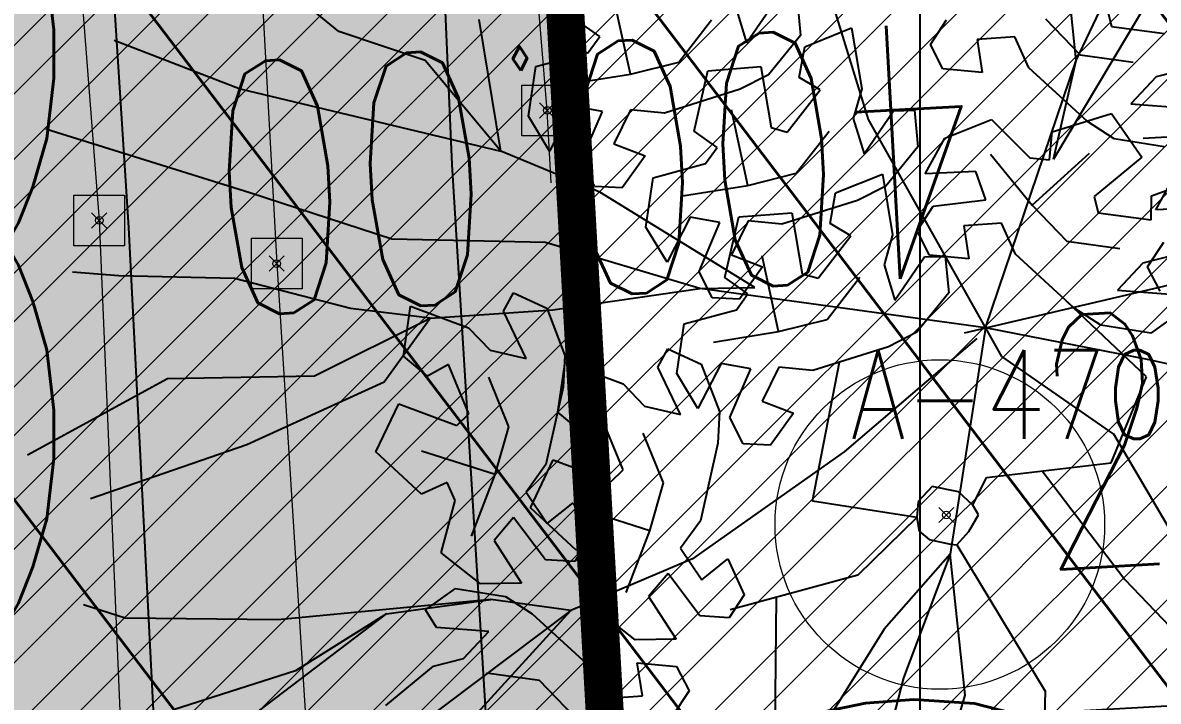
# Model space of a CAD drawing. Extents: x 350769 to 354978, y 6304672 to 6307963.
# Drawn here: x 352296.46 to 352300.939, y 6305739.975 to 6305742.652 of the extents above; entities that cross this region are included whole.
import ezdxf
from ezdxf import colors
from ezdxf.entities.mleader import LeaderData, LeaderLine
from ezdxf.math import Vec2, Vec3

# ---------------------------------------------------------------- set-up
doc = ezdxf.new("R2010")
doc.units = 0
doc.header["$PDMODE"] = 35
doc.header["$PDSIZE"] = 0.03
for name, pattern in [('4.0 - LO RECABARREN - DESNIVEL NUEVO$0$HIDDEN', [0.375, 0.25, -0.125]), ('CONTINUOS', [0]), ('DASHED', [19.049999999999997, 12.7, -6.35]), ('PHANTOM', [23.500000000000004, 11.75, -2.35, 2.35, -2.35, 2.35, -2.35])]:
    doc.linetypes.add(name, pattern=pattern)
doc.layers.get('0').update_dxf_attribs({"linetype": 'CONTINUOUS'})
doc.layers.get('Defpoints').update_dxf_attribs({"linetype": 'CONTINUOUS'})
for name, color, linetype in [('00-S2_ALL AREA APORTANTES', 150, 'CONTINUOUS'), ('00_Demarcacion Proyectada', 150, 'CONTINUOUS'), ('02_Geo ext_Acotamiento', 7, 'CONTINUOUS'), ('03_Pav ext_HCV', 34, 'CONTINUOUS'), ('03_Pav ext_Vereda HC', 42, 'CONTINUOUS'), ('03_Pav proy_Solera Tipo A', 1, 'CONTINUOUS'), ('03_S2_Pav ext_Borde vereda', 7, 'CONTINUOUS'), ('03_S3_Pav ext_Cota', 2, 'CONTINUOUS'), ('1-ARBOL H1', 7, 'CONTINUOUS'), ('1-ARBOL NOMBRE', 3, 'CONTINUOUS'), ('1-ARBOL PTO', 7, 'CONTINUOUS'), ('1-CANAL', 150, 'PHANTOM'), ('1-coordenadas', 8, 'CONTINUOUS'), ('3-CANAL_FDO', 4, 'CONTINUOUS'), ('C-TINN', 5, 'CONTINUOUS'), ('C-TOPO-MINR', 8, 'CONTINUOUS'), ('Paisajismo', 253, 'CONTINUOUS'), ('Z-PLATANO ORIENTAL', 253, 'CONTINUOUS')]:
    doc.layers.add(name, color=color, linetype=linetype)
doc.layers.add('0_ASD_TOPOGRAFIA_ELEMENTOS', color=7, linetype='CONTINUOS', lineweight=5, true_color=0xbdbdbd)
doc.styles.add('JPG_2MM', font='simplex.shx', dxfattribs={"height": 1})
doc.styles.add('ROMANS', font='romans.shx', dxfattribs={"width": 0.65})
doc.dimstyles.new('Principal', dxfattribs={"dimscale": 0, "dimtxt": 2, "dimasz": 2, "dimexe": 1, "dimexo": 1, "dimtad": 1, "dimrnd": 0.05, "dimzin": 1, "dimtxsty": 'ROMANS', "dimcen": 2.5, "dimclrt": 2, "dimaunit": 2, "dimadec": 0, "dimazin": 0, "dimtfac": 1, "dimtmove": 0, "dimatfit": 3, "dimfxl": 1, "dimfxlon": 1, "dimarcsym": 0})

# ---------------------------------------------------------------- blocks, each defined once
blk = doc.blocks.new('COORDENADAS')
at = {"layer": '1-coordenadas'}
blk.add_line((120, -900.625), (120, -0.625), dxfattribs=at)
blk = doc.blocks.new('MANZA')
at = {"layer": 'Z-PLATANO ORIENTAL', "color": 9, "linetype": 'Continuous', "true_color": 0xbdbdbd}
for p, q in [((-1.273067700501997, 1.719027654267848), (-1.342597700539045, 2.016552655026317)), ((-0.8168877005227841, 1.850382654927671), (-0.7031127005175222, 2.022607654333115)), ((-0.6206177005078644, 2.025812653824687), (-0.6048577005276456, 1.882277655415237)), ((-0.8614227005164139, 1.988837654702365), (-0.8168877005227841, 1.850382654927671)), ((0.604167299461551, 2.000952653586864), (0.6211422994674649, 1.937567654065788)), ((-1.396607700473396, 1.866127653978765), (-1.488547700515483, 1.928862654604018)), ((-1.083122700511012, 1.769627653993666), (-0.9562827005283907, 1.93835265468806)), ((-0.09173270052997395, 1.855307654477656), (-0.02931270055705681, 1.953362653963268)), ((0.3607772995019332, 1.962852654978633), (0.4995672994991764, 1.823662654496729)), ((0.6211422994674649, 1.937567654065788), (0.8306072994600981, 1.912372654303908)), ((-0.6048577005276456, 1.882277655415237), (-0.7282877005054615, 1.725147654302418)), ((-0.5874727005138993, 1.838387654162943), (-0.4037927004974335, 1.915692654438317)), ((-0.4037927004974335, 1.915692654438317), (-0.3596077005495317, 1.67584265395999)), ((0.2410072994534858, 1.889942654408514), (0.09224229952087626, 1.877487654797733)), ((0.2979972994653508, 1.76878765411675), (0.2410072994534858, 1.889942654408514)), ((-1.44088270055363, 1.802092653699219), (-1.396607700473396, 1.866127653978765)), ((-0.6066577005549334, 1.716737654060125), (-0.5874727005138993, 1.838387654162943)), ((-0.04093770054168999, 1.760177654214203), (-0.09173270052997395, 1.855307654477656)), ((0.09224229952087626, 1.877487654797733), (0.1145272994763218, 1.747617654502392)), ((-1.646737700561062, 1.743247654289007), (-1.44088270055363, 1.802092653699219)), ((0.4995672994991764, 1.823662654496729), (0.7091072994226124, 1.798182654194534)), ((-1.273067700501997, 1.719027654267848), (-1.083122700511012, 1.769627653993666)), ((-0.967547700565774, 1.737527654506266), (-0.7587127005099319, 1.757477654144168)), ((-0.7587127005099319, 1.757477654144168), (-0.7142527005053125, 1.517552654258907)), ((0.1145272994763218, 1.747617654502392), (-0.04093770054168999, 1.760177654214203)), ((0.5319522994104773, 1.560617654584348), (0.2979972994653508, 1.76878765411675)), ((0.9185722994734533, 1.772962654009461), (0.8002572995028459, 1.741262653842568)), ((-1.672112700529397, 1.547327654436231), (-1.646737700561062, 1.743247654289007)), ((-1.529502700490411, 1.67372765392065), (-1.273067700501997, 1.719027654267848)), ((-1.018437700520735, 1.497562654316425), (-0.967547700565774, 1.737527654506266)), ((-0.7282877005054615, 1.725147654302418), (-0.8391377005609684, 1.666152654215693)), ((-0.5243077005143277, 1.669367655180395), (-0.6066577005549334, 1.716737654060125)), ((0.8002572995028459, 1.741262653842568), (0.7026322995079681, 1.6334726549685)), ((-0.8391377005609684, 1.666152654215693), (-1.13638770050602, 1.567617654800415)), ((-0.6508777004783042, 1.50057765468955), (-0.5243077005143277, 1.669367655180395)), ((-0.3596077005495317, 1.67584265395999), (-0.3913077004835941, 1.557537654414773)), ((0.7026322995079681, 1.6334726549685), (0.9086622994800564, 1.621042654849589)), ((-1.497887700534193, 1.589342654682696), (-1.586642700480297, 1.410427654162049)), ((-1.380792700569145, 1.570482654497027), (-1.497887700534193, 1.589342654682696)), ((-1.459892700542696, 1.376457653939724), (-1.380792700569145, 1.570482654497027)), ((-1.269802700553555, 1.578842654824257), (-1.333407700498356, 1.443787654861808)), ((-1.13638770050602, 1.567617654800415), (-1.269802700553555, 1.578842654824257)), ((-0.8029527005564887, 1.287717655301094), (-0.8724877005442977, 1.585262654349208)), ((-0.3467727004899643, 1.419092654250562), (-0.2329977005138062, 1.591307654976845)), ((-0.2329977005138062, 1.591307654976845), (-0.150507700513117, 1.594512653537095)), ((-0.150507700513117, 1.594512653537095), (-0.1347427004948258, 1.450977654196322)), ((0.3936622994660866, 1.518517654389143), (0.6269122995436192, 1.594417654909194)), ((0.6269122995436192, 1.594417654909194), (0.7486172994831577, 1.423547654412687)), ((-1.586642700480297, 1.410427654162049), (-1.672112700529397, 1.547327654436231)), ((-0.3913077004835941, 1.557537654414773), (-0.3467727004899643, 1.419092654250562)), ((-0.02854270054376684, 1.486727654002607), (0.1538122994825244, 1.562697655521333)), ((0.1538122994825244, 1.562697655521333), (0.3076972995186225, 1.413847654126585)), ((0.6384672994608991, 1.494127655401826), (0.5319522994104773, 1.560617654584348)), ((-1.018437700520735, 1.497562654316425), (-1.018437700520735, 1.497562654316425)), ((-0.9264927005278878, 1.434832653962076), (-1.018437700520735, 1.497562654316425)), ((-0.7142527005053125, 1.517552654258907), (-0.6508777004783042, 1.50057765468955)), ((-0.6130077005364001, 1.338327654637396), (-0.4861727005336434, 1.507042653858662)), ((-0.1043777005397715, 1.344252654351294), (-0.02854270054376684, 1.486727654002607)), ((0.3852972994791344, 1.407537654973567), (0.3936622994660866, 1.518517654389143)), ((0.3936622994660866, 1.518517654389143), (0.3936622994660866, 1.518517654389143)), ((0.8362622994463891, 1.465787653811276), (0.6384672994608991, 1.494127655401826)), ((-1.333407700498356, 1.443787654861808), (-1.209782700549113, 1.398152654059231)), ((-0.9707727005588822, 1.370782654732466), (-0.9264927005278878, 1.434832653962076)), ((-0.1347427004948258, 1.450977654196322), (-0.2581777005107142, 1.293857655487955)), ((0.3196722994325683, 1.226987654343247), (0.5425772994640283, 1.435972654260695)), ((-1.209782700549113, 1.398152654059231), (-1.298397700476926, 1.269787654280663)), ((0.152227299491642, 1.42641765344888), (0.3196722994325683, 1.226987654343247)), ((0.3076972995186225, 1.413847654126585), (0.3852972994791344, 1.407537654973567)), ((0.7486172994831577, 1.423547654412687), (0.5630622994503938, 1.26507765520364)), ((-1.459892700542696, 1.376457653939724), (-1.459892700542696, 1.376457653939724)), ((-1.406182700535282, 1.273362654261291), (-1.459892700542696, 1.376457653939724)), ((-1.176622700557346, 1.311937654390931), (-0.9707727005588822, 1.370782654732466)), ((0.09496229945216328, 1.356857654638588), (-0.1043777005397715, 1.344252654351294)), ((0.1371672994573601, 1.246002654545009), (0.09496229945216328, 1.356857654638588)), ((0.8071522994723637, 1.216697654686868), (0.8829922994773369, 1.359177653677762)), ((-1.201997700496577, 1.116037653759122), (-1.176622700557346, 1.311937654390931)), ((-0.8029527005564887, 1.287717655301094), (-0.6130077005364001, 1.338327654637396)), ((-0.456777700514067, 1.263552653603256), (-0.2731027005356736, 1.340857654809952)), ((-0.2731027005356736, 1.340857654809952), (-0.2289177005295642, 1.100997654721141)), ((0.7893572994507849, 1.271492655389011), (0.9043072994682007, 1.315707654692233)), ((-1.298397700476926, 1.269787654280663), (-1.406182700535282, 1.273362654261291)), ((-1.059387700574007, 1.242427655495703), (-0.8029527005564887, 1.287717655301094)), ((-0.4759677005349658, 1.141892653889954), (-0.456777700514067, 1.263552653603256)), ((-0.2581777005107142, 1.293857655487955), (-0.3690227005572524, 1.23484265524894)), ((0.5630622994503938, 1.26507765520364), (0.5800372995436192, 1.201702654361725)), ((0.7895022994489409, 1.176497654989362), (0.7893572994507849, 1.271492655389011)), ((-0.3690227005572524, 1.23484265524894), (-0.6662727005314082, 1.136332654394209)), ((-0.1328327005030587, 1.119432654231787), (-0.0704177005100064, 1.217497655190527)), ((-0.0704177005100064, 1.217497655190527), (0.1371672994573601, 1.246002654545009)), ((-0.0704177005100064, 1.217497655190527), (-0.0704177005100064, 1.217497655190527)), ((0.3196722994325683, 1.226987654343247), (0.4584622994880192, 1.08778765425086)), ((1.006492299435195, 1.229292653501034), (0.8071522994723637, 1.216697654686868)), ((-0.8368577004875988, 1.162672653794289), (-0.628022700548172, 1.182642654515803)), ((-0.628022700548172, 1.182642654515803), (-0.583562700485345, 0.9427176546305418)), ((0.5800372995436192, 1.201702654361725), (0.7895022994489409, 1.176497654989362)), ((-1.027772700559581, 1.15805265493691), (-1.116532700543758, 0.9791276548057795)), ((-0.9106777004781179, 1.139192654751241), (-1.027772700559581, 1.15805265493691)), ((-0.9897777005680837, 0.9451576545834541), (-0.9106777004781179, 1.139192654751241)), ((-0.887742700491799, 0.9227176541462541), (-0.8368577004875988, 1.162672653794289)), ((-0.7996927005879115, 1.147547653876245), (-0.8632927005528472, 1.012487654574215)), ((-0.6662727005314082, 1.136332654394209), (-0.7996927005879115, 1.147547653876245)), ((-0.3936177005525678, 1.094522655010223), (-0.4759677005349658, 1.141892653889954)), ((0.1999022994423285, 1.154067654162645), (0.05113729945151135, 1.141622654162347)), ((0.05113729945151135, 1.141622654162347), (0.07342729947413318, 1.011742655187845)), ((0.2568922994832974, 1.032912653870881), (0.1999022994423285, 1.154067654162645)), ((-1.116532700543758, 0.9791276548057795), (-1.201997700496577, 1.116037653759122)), ((-0.5201877005165443, 0.9257226549088955), (-0.3936177005525678, 1.094522655010223)), ((-0.2289177005295642, 1.100997654721141), (-0.260617700550938, 0.9826926542446017)), ((-0.08204270055284724, 1.02431265451014), (-0.1328327005030587, 1.119432654231787)), ((0.4584622994880192, 1.08778765425086), (0.6680022994987667, 1.062307654879987)), ((0.7786972994217649, 0.9918776536360383), (0.8411122994730249, 1.089942654594779)), ((0.4908472994866315, 0.8247576551511884), (0.2568922994832974, 1.032912653870881)), ((0.8774672994622961, 1.037092654034495), (0.7591672994894907, 1.005392654798925)), ((-0.8632927005528472, 1.012487654574215), (-0.7396677005453967, 0.9668426541611552)), ((-0.6722627005365212, 0.7128776544705033), (-0.7417927004862577, 1.010407654568553)), ((-0.2160827004991006, 0.8442376554012299), (-0.1023077004938386, 1.016462654806674)), ((-0.1023077004938386, 1.016462654806674), (-0.01981270057149231, 1.019667654298246)), ((0.07342729947413318, 1.011742655187845), (-0.08204270055284724, 1.02431265451014)), ((-0.01981270057149231, 1.019667654298246), (-0.004052700562169775, 0.8761276537552476)), ((0.7591672994894907, 1.005392654798925), (0.6615272994386032, 0.8976076543331146)), ((0.8294872994883917, 0.8967476552352309), (0.7786972994217649, 0.9918776536360383)), ((-0.9897777005680837, 0.9451576545834541), (-0.9897777005680837, 0.9451576545834541)), ((-0.9360677005315665, 0.8420626539736986), (-0.9897777005680837, 0.9451576545834541)), ((-0.7396677005453967, 0.9668426541611552), (-0.8282827004732098, 0.8384876549243927)), ((-0.583562700485345, 0.9427176546305418), (-0.5201877005165443, 0.9257226549088955)), ((-0.260617700550938, 0.9826926542446017), (-0.2160827004991006, 0.8442376554012299)), ((-0.7958027005079202, 0.8599826544523239), (-0.887742700491799, 0.9227176541462541)), ((-0.887742700491799, 0.9227176541462541), (-0.887742700491799, 0.9227176541462541)), ((-0.4823177005455364, 0.7634826544672251), (-0.3554777005629148, 0.9322076551616192)), ((0.6615272994386032, 0.8976076543331146), (0.8675622994778678, 0.8851776551455259)), ((-0.840077700529946, 0.7959426548331976), (-0.7958027005079202, 0.8599826544523239)), ((-0.004052700562169775, 0.8761276537552476), (-0.1274827005108818, 0.7190026538446546)), ((0.7813572994782589, 0.5566476536914706), (0.4386372994631529, 0.8714876538142562)), ((-1.759022700513015, 0.7758976547047496), (-1.720547700475436, 0.8489476544782519)), ((-1.720547700475436, 0.8489476544782519), (-1.58836270053871, 0.7908326545730233)), ((-0.8282827004732098, 0.8384876549243927), (-0.9360677005315665, 0.8420626539736986)), ((0.5973672994878143, 0.7582576544955373), (0.4908472994866315, 0.8247576551511884)), ((0.9115822994790506, 0.8153426544740796), (0.7951572994643357, 0.729922654107213)), ((-2.15023770055268, 0.5924576539546251), (-2.125347700493876, 0.7901826538145542)), ((-2.125347700493876, 0.7901826538145542), (-1.895527700544335, 0.7085226541385055)), ((-1.666762700479012, 0.591267654672265), (-1.759022700513015, 0.7758976547047496)), ((-1.58836270053871, 0.7908326545730233), (-1.5140027005109, 0.6053626537322998)), ((-1.045927700528409, 0.7371026538312435), (-0.840077700529946, 0.7959426548331976)), ((-0.6722627005365212, 0.7128776544705033), (-0.4823177005455364, 0.7634826544672251)), ((-1.071307700476609, 0.5411826549097896), (-1.045927700528409, 0.7371026538312435)), ((-0.1274827005108818, 0.7190026538446546), (-0.2383277005283162, 0.6600076537579298)), ((0.7951572994643357, 0.729922654107213), (0.5973672994878143, 0.7582576544955373)), ((-1.895527700544335, 0.7085226541385055), (-1.8089277005638, 0.6219176538288593)), ((-0.9286927005159669, 0.667582655325532), (-0.6722627005365212, 0.7128776544705033)), ((-1.146172700508032, 0.5643076542764902), (-1.107697700557765, 0.6373476544395089)), ((-1.107697700557765, 0.6373476544395089), (-0.9755127005337272, 0.5792326545342803)), ((-0.2383277005283162, 0.6600076537579298), (-0.5355827004823368, 0.5614726543426514)), ((-2.054467700538225, 0.5150126554071903), (-2.15023770055268, 0.5924576539546251)), ((-1.8089277005638, 0.6219176538288593), (-1.666762700479012, 0.591267654672265)), ((-1.5140027005109, 0.6053626537322998), (-1.518332700477913, 0.4798676548525691)), ((-0.897082700568717, 0.5831976542249322), (-0.9858377005148213, 0.4042826546356082)), ((-0.779987700516358, 0.5643376540392637), (-0.897082700568717, 0.5831976542249322)), ((-0.5282877005520277, 0.04526765458285809), (-0.4301027005421929, 0.5964376544579864)), ((-1.972282700473443, 0.562637654133141), (-2.054467700538225, 0.5150126554071903)), ((-1.88937770051416, 0.3686426552012563), (-1.972282700473443, 0.562637654133141)), ((-1.537387700547697, 0.3808676544576883), (-1.512497700517997, 0.5785826537758112)), ((-1.512497700517997, 0.5785826537758112), (-1.282677700539352, 0.4969276543706656)), ((-1.053912700503133, 0.379667654633522), (-1.146172700508032, 0.5643076542764902)), ((-0.9858377005148213, 0.4042826546356082), (-1.071307700476609, 0.5411826549097896)), ((-0.9755127005337272, 0.5792326545342803), (-0.9011527005059179, 0.393772654235363)), ((-0.8590877004899085, 0.3703126544132829), (-0.779987700516358, 0.5643376540392637)), ((-0.6689977005007677, 0.5726976543664932), (-0.732602700474672, 0.4376376550644636)), ((-0.5355827004823368, 0.5614726543426514), (-0.6689977005007677, 0.5726976543664932)), ((0.6467922994634137, 0.2156326547265053), (0.7813572994782589, 0.5566476536914706)), ((-1.729932700516656, 0.3203076543286443), (-1.812637700524647, 0.5145176546648145)), ((-1.282677700539352, 0.4969276543706656), (-1.196077700529713, 0.4103176547214389)), ((-1.518332700477913, 0.4798676548525691), (-1.581627700594254, 0.1731876553967595)), ((-2.25291770050535, 0.2128676548600197), (-2.165792700485326, 0.4036976546049118)), ((-2.165792700485326, 0.4036976546049118), (-1.93577270055539, 0.3222476541996002)), ((-1.196077700529713, 0.4103176547214389), (-1.053912700503133, 0.379667654633522)), ((-0.732602700474672, 0.4376376550644636), (-0.6089777005254291, 0.3920076545327902)), ((-1.93577270055539, 0.3222476541996002), (-1.88937770051416, 0.3686426552012563)), ((-1.441617700533243, 0.3034176537767053), (-1.537387700547697, 0.3808676544576883)), ((-0.9011527005059179, 0.393772654235363), (-0.9054827005020343, 0.2682776544243097)), ((-0.8053777005407028, 0.2672176538035274), (-0.8590877004899085, 0.3703126544132829)), ((-0.8590877004899085, 0.3703126544132829), (-0.8590877004899085, 0.3703126544132829)), ((-0.6089777005254291, 0.3920076545327902), (-0.6975927005405538, 0.2636426547542214)), ((-1.78107770049246, 0.1305176541209221), (-1.729932700516656, 0.3203076543286443)), ((-1.359432700497564, 0.3510476546362042), (-1.441617700533243, 0.3034176537767053)), ((-1.276527700538281, 0.1570426542311907), (-1.359432700497564, 0.3510476546362042)), ((-1.11708270048257, 0.1087076542899013), (-1.199787700519664, 0.3029126543551683)), ((-0.9054827005020343, 0.2682776544243097), (-0.9687777005601674, -0.03840734623372555)), ((-0.6975927005405538, 0.2636426547542214), (-0.8053777005407028, 0.2672176538035274)), ((-2.07054770051036, 0.0488176541402936), (-2.25291770050535, 0.2128676548600197)), ((-1.78107770049246, 0.1305176541209221), (-2.07352270046249, 0.2190676545724273)), ((-1.640067700529471, 0.001277654431760311), (-1.552942700509448, 0.1921076541766524)), ((-1.552942700509448, 0.1921076541766524), (-1.322922700550407, 0.1106526544317603)), ((0.1571572994580492, 0.1500226547941566), (0.6467922994634137, 0.2156326547265053)), ((0.3752522994764149, 0.1792426547035575), (0.7080272994935513, -0.2433773456141353)), ((-1.581627700594254, 0.1731876553967595), (-1.658057700493373, 0.06324765458703041)), ((-1.322922700550407, 0.1106526544317603), (-1.276527700538281, 0.1570426542311907)), ((0.1048222994722892, 0.04030265472829342), (0.1571572994580492, 0.1500226547941566)), ((-1.970257700537331, 0.09707265440374613), (-2.07054770051036, 0.0488176541402936)), ((-1.936927700531669, 0.02671265415847301), (-1.970257700537331, 0.09707265440374613)), ((-1.870077700528782, -0.1142123462632298), (-1.78107770049246, 0.1305176541209221)), ((-1.168227700545685, -0.08108234591782093), (-1.11708270048257, 0.1087076542899013)), ((-0.05686270049773157, 0.1110926540568471), (-0.1111177004640922, 0.0515276538208127)), ((0.04707729950314388, 0.09123765490949154), (-0.05686270049773157, 0.1110926540568471)), ((0.1050322994706221, 0.04064265452325344), (0.04707729950314388, 0.09123765490949154)), ((-2.07054770051036, 0.0488176541402936), (-2.07054770051036, 0.0488176541402936)), ((-1.658057700493373, 0.06324765458703041), (-1.572892700554803, -0.05936734564602375)), ((-0.115687700570561, -0.01206734590232372), (-0.5282877005520277, 0.04526765458285809)), ((-0.1111177004640922, 0.0515276538208127), (-0.115687700570561, -0.01206734590232372)), ((-1.988892700523138, -0.1809823447838426), (-1.936927700531669, 0.02671265415847301)), ((-1.457697700534482, -0.1627723462879658), (-1.640067700529471, 0.001277654431760311)), ((-1.572892700554803, -0.05936734564602375), (-1.471552700502798, 0.02487765438854694)), ((-1.471552700502798, 0.02487765438854694), (-1.404702700529015, -0.1160373445600271)), ((-1.168227700545685, -0.08108234591782093), (-1.460672700544819, 0.007467653602361679)), ((0.09059229952981696, -0.06358234584331512), (0.1268522994359955, 0.002602654509246349)), ((0.1268522994359955, 0.002602654509246349), (0.1050322994706221, 0.04064265452325344)), ((-1.706312700553099, -0.037052346393466), (-1.781192700524116, -0.1290223458781838)), ((-1.577832700510044, -0.2025723457336426), (-1.706312700553099, -0.037052346393466)), ((-0.9687777005601674, -0.03840734623372555), (-1.045207700517494, -0.1483473451808095)), ((-0.115687700570561, -0.01206734590232372), (-0.3445677005220205, -0.2433773456141353)), ((-0.115687700570561, -0.01206734590232372), (-0.1054827005718835, -0.06589234620332718)), ((-1.257227700552903, -0.3258073450997472), (-1.168227700545685, -0.08108234591782093)), ((-0.1054827005718835, -0.06589234620332718), (-0.06545770057709888, -0.09869734477251768)), ((0.04358729947125539, -0.1171123459935188), (0.09059229952981696, -0.06358234584331512)), ((-1.781192700524116, -0.1290223458781838), (-1.670622700534295, -0.2953523453325033)), ((-1.404702700529015, -0.1160373445600271), (-1.461682700493839, -0.2075873455032706)), ((-1.357407700561453, -0.1145173460245132), (-1.457697700534482, -0.1627723462879658)), ((-1.32407770055579, -0.1848923461511731), (-1.357407700561453, -0.1145173460245132)), ((-0.06545770057709888, -0.09869734477251768), (0.01860729942563921, -0.1148123452439904)), ((0.01860729942563921, -0.1148123452439904), (0.04358729947125539, -0.1171123459935188)), ((0.04358729947125539, -0.1171123459935188), (0.4018422994704451, -0.6891473457217216)), ((-1.457697700534482, -0.1627723462879658), (-1.457697700534482, -0.1627723462879658)), ((-1.045207700517494, -0.1483473451808095), (-0.9600427005498204, -0.2709573460742831)), ((-1.83191770047415, -0.3009123457595706), (-1.988892700523138, -0.1809823447838426)), ((-1.577832700510044, -0.2025723457336426), (-1.577832700510044, -0.2025723457336426)), ((-1.461682700493839, -0.2075873455032706), (-1.577832700510044, -0.2025723457336426)), ((-1.376042700547259, -0.3925823457539082), (-1.32407770055579, -0.1848923461511731)), ((-0.9600427005498204, -0.2709573460742831), (-0.8587027004687116, -0.1867223456501961)), ((-0.8587027004687116, -0.1867223456501961), (-0.7918527005240321, -0.3276373455300927)), ((-1.093462700548116, -0.2486423468217254), (-1.168342700460926, -0.34062734618783)), ((-0.9649827004759572, -0.414162346161902), (-1.093462700548116, -0.2486423468217254)), ((-0.3445677005220205, -0.2433773456141353), (-0.8465627004916314, -0.3875473449006677)), ((0.7080272994935513, -0.2433773456141353), (1.172967299440643, -0.7153323460370302)), ((-1.670622700534295, -0.2953523453325033), (-1.83191770047415, -0.3009123457595706)), ((-2.047087700513657, -0.4066573455929756), (-1.930662700498942, -0.3212473448365927)), ((-1.930662700498942, -0.3212473448365927), (-1.732872700522421, -0.3495823452249169)), ((-1.732872700522421, -0.3495823452249169), (-1.626357700501103, -0.416082345880568)), ((-1.168342700460926, -0.34062734618783), (-1.057772700558417, -0.5069473451003432)), ((-0.7918527005240321, -0.3276373455300927), (-0.8488327005179599, -0.4191873464733362)), ((-0.6656827004917432, -0.3356073461472988), (-0.6628477005288005, -0.8727473458275199)), ((-1.219067700556479, -0.5125173460692167), (-1.376042700547259, -0.3925823457539082)), ((-2.003067700483371, -0.476502344943583), (-2.047087700513657, -0.4066573455929756)), ((-1.626357700501103, -0.416082345880568), (-1.392397700517904, -0.6242273459210992)), ((-0.9649827004759572, -0.414162346161902), (-0.9649827004759572, -0.414162346161902)), ((-0.8488327005179599, -0.4191873464733362), (-0.9649827004759572, -0.414162346161902)), ((-1.797032700531418, -0.4889223463833332), (-2.003067700483371, -0.476502344943583)), ((-1.894662700535264, -0.5967273451387882), (-1.797032700531418, -0.4889223463833332)), ((-1.057772700558417, -0.5069473451003432), (-1.219067700556479, -0.5125173460692167)), ((-2.012972700526007, -0.6284173456951976), (-1.894662700535264, -0.5967273451387882)), ((-1.392397700517904, -0.6242273459210992), (-1.335407700564247, -0.7453923458233476)), ((-1.208932700566947, -0.6030573463067412), (-1.053462700539967, -0.6156273456290364)), ((-1.186642700573429, -0.7329473458230495), (-1.208932700566947, -0.6030573463067412)), ((-1.053462700539967, -0.6156273456290364), (-1.002672700502444, -0.7107473462820053)), ((-2.198597700567916, -0.7866023452952504), (-2.012972700526007, -0.6284173456951976)), ((-1.59396770055173, -0.6791123459115624), (-1.803507700504269, -0.6536223459988832)), ((-1.455182700534351, -0.8183023454621434), (-1.59396770055173, -0.6791123459115624)), ((-1.002672700502444, -0.7107473462820053), (-1.0650877005246, -0.8088223459199071)), ((0.4018422994704451, -0.6891473457217216), (0.3897522994957399, -1.410322344861925)), ((-1.335407700564247, -0.7453923458233476), (-1.186642700573429, -0.7329473458230495))]:
    blk.add_line(p, q, dxfattribs=at)
blk = doc.blocks.new('sta_tic')
blk.add_line((0, -1.5), (0, 1.5))
blk = doc.blocks.new('*D1031')
at = {"layer": '02_Geo ext_Acotamiento', "color": 0, "lineweight": -2, "transparency": 16777216}
for p, q in [((352313.2346784238, 6305740.647971014), (352313.2627961274, 6305740.148762245)), ((352291.2732146088, 6305739.411001695), (352312.2362608864, 6305740.591735606)), ((352290.2747970715, 6305739.354766288), (352290.3029147751, 6305738.855557519))]:
    blk.add_line(p, q, dxfattribs=at)
at = {"layer": '02_Geo ext_Acotamiento', "color": 0, "transparency": 16777216}
for points in [[(352312.2268883184, 6305740.75813853), (352312.2456334542, 6305740.425332683), (352313.2346784238, 6305740.647971014)], [(352291.2638420409, 6305739.577404619), (352291.2825871767, 6305739.244598772), (352290.2747970715, 6305739.354766288)]]:
    blk.add_solid(points, dxfattribs=at)
at = {"layer": 'Defpoints', "color": 0, "transparency": 16777216}
for p in [(352313.2346784223, 6305740.647971041), (352313.2346784238, 6305740.647971014), (352290.27479707, 6305739.354766315)]:
    blk.add_point(p, dxfattribs=at)
at = {"layer": '02_Geo ext_Acotamiento', "color": 2, "transparency": 16777216, "insert": (352301.7036907262, 6305740.907670284), "char_height": 1, "attachment_point": 5, "rotation": 3.223752161548456, "style": 'ROMANS'}
blk.add_mtext('23,00', dxfattribs=at)
blk = doc.blocks.new('_Dot')
at = {"color": 0, "linetype": 'ByBlock', "lineweight": -2}
blk.add_line((-0.5, 0), (-1, 0), dxfattribs=at)
at = {"color": 0, "linetype": 'ByBlock', "const_width": 0.5}
blk.add_lwpolyline([(-0.25, 0, 1), (0.25, 0, 1)], format="xyb", close=True, dxfattribs=at)
blk = doc.blocks.new('A$C27410629')
at = {"true_color": 0x136734, "transparency": 33554559}
h = blk.add_hatch(dxfattribs=at)
h.set_pattern_fill('ANSI31', color=116, scale=0.5)
h.set_pattern_definition([(45, (-8759.562515186517, -519.1035735587502), (-1.122532015133644, 1.122532015133644), [])])
h.paths.add_polyline_path([(137.5068959888558, 1252.464406617455, 0.1176268807227723), (109.8147584422568, 1254.193915082657, 0.06692451075002814), (94.44469839795602, 1249.334472017372, 0.3153492887079504), (64.30173641118381, 1196.270282113329, 0.02268268711599586), (65.7292635223912, 1185.310127003227), (112.3603922077091, 1218.953454515778), (153.4782689701005, 1161.962272479494), (172.1053089193083, 1139.480769404351), (187.9579650288579, 1141.807885415954), (193.565073162812, 1120.465553675225), (224.197974734232, 1050.129297271156), (250.6203797236194, 989.4787086543838), (268.1526288855184, 972.7353945672494, 7.254700715645028e-06), (291.4898137452492, 983.2987389690225), (238.1945199318034, 1105.633967029937), (205.2934048173047, 1181.112163638985), (177.0531538182076, 1197.651557407602)])
blk = doc.blocks.new('1.0 - LO RECABARREN LOTEO PARQUE - VEGETACION EXISTENTE ETAPA MUNICIPAL__2024')
at = {"layer": 'Paisajismo'}
for p, q in [((352300.6148096378, 6305742.503354293), (352300.5257303281, 6305743.373939417)), ((352299.79595999, 6305742.269826201), (352299.5379040739, 6305743.112992723)), ((352300.6148096378, 6305742.503354293), (352300.8477111576, 6305742.99234572)), ((352297.7070221757, 6305742.618060902), (352297.3873299608, 6305742.878548605)), ((352300.8774049672, 6305742.702148833), (352300.5253067085, 6305742.113991402)), ((352298.3454961241, 6305742.145521851), (352298.2605836318, 6305742.665205369)), ((352298.0481785786, 6305742.503353046), (352297.7070221757, 6305742.618060902)), ((352296.8215699981, 6305742.583294434), (352297.3175262003, 6305742.391940687)), ((352298.3454961241, 6305742.145521851), (352298.0481785786, 6305742.503353046)), ((352300.2581656799, 6305741.448420784), (352300.6148096378, 6305742.503354293)), ((352300.5253067085, 6305742.113991402), (352300.6148096378, 6305742.503354293)), ((352297.3175262003, 6305742.391940687), (352298.3454961241, 6305742.145521851)), ((352300.3220969283, 6305741.334805839), (352299.79595999, 6305742.269826201)), ((352297.3558406163, 6305741.981458867), (352296.5520486211, 6305742.232809107)), ((352298.3454961241, 6305742.145521851), (352298.3454961241, 6305742.145521851)), ((352298.7359750544, 6305741.983288915), (352298.3454961241, 6305742.145521851)), ((352297.9162107805, 6305741.798202678), (352297.3558406163, 6305741.981458867)), ((352299.3484137512, 6305741.607176543), (352298.7359750544, 6305741.983288915)), ((352298.5217896949, 6305741.785408402), (352297.9162107805, 6305741.798202678)), ((352299.1305698842, 6305741.603063449), (352298.5217896949, 6305741.785408402)), ((352300.1750377555, 6305741.428947474), (352301.5250231664, 6305741.745191193)), ((352296.8391343383, 6305741.653025409), (352296.6565055337, 6305741.667823905)), ((352297.2951899405, 6305741.643388998), (352296.8391343383, 6305741.653025409)), ((352297.753311599, 6305741.524309085), (352297.2951899405, 6305741.643388998)), ((352298.5510241466, 6305741.519433798), (352299.1305698842, 6305741.603063449)), ((352299.1305698842, 6305741.603063449), (352299.3484137512, 6305741.607176543)), ((352300.2581656799, 6305741.448420784), (352299.1305698842, 6305741.603063449)), ((352298.0673858005, 6305741.486071302), (352297.753311599, 6305741.524309085)), ((352297.6116078655, 6305741.259401128), (352298.0673858005, 6305741.486071302)), ((352297.8864209678, 6305741.234869101), (352298.0673858005, 6305741.486071302)), ((352298.0673858005, 6305741.486071302), (352298.5510241466, 6305741.519433798)), ((352300.2581656799, 6305741.448420784), (352300.1188871464, 6305740.555620275)), ((352300.9034718659, 6305741.321554568), (352300.2581656799, 6305741.448420784)), ((352300.2239050147, 6305741.405641966), (352299.6996290326, 6305740.959608244)), ((352300.7637297635, 6305741.028158574), (352300.3220969283, 6305741.334805839)), ((352301.316782859, 6305741.232440013), (352300.9034718659, 6305741.321554568)), ((352297.030690214, 6305741.248432864), (352297.6116078655, 6305741.259401128)), ((352296.4794663738, 6305740.947267713), (352297.030690214, 6305741.248432864)), ((352297.3440449198, 6305740.987416351), (352297.8864209678, 6305741.234869101)), ((352301.2140515307, 6305740.26131508), (352300.7637297635, 6305741.028158574)), ((352296.7280664986, 6305740.775068713), (352297.3440449198, 6305740.987416351)), ((352299.6996290326, 6305740.959608244), (352299.1022817609, 6305740.536425823)), ((352299.1022817609, 6305740.536425823), (352298.6218425629, 6305740.33351819)), ((352300.1188871464, 6305740.555620275), (352299.8581210692, 6305740.259942025)), ((352300.1188871464, 6305740.555620275), (352299.934393528, 6305740.067545623)), ((352300.1188871464, 6305740.555620275), (352300.1188871464, 6305740.555620275)), ((352300.1778153036, 6305739.99945436), (352300.1188871464, 6305740.555620275)), ((352298.3062661433, 6305740.37601894), (352297.4665029209, 6305740.296340003)), ((352297.8956970121, 6305740.319807891), (352298.3062661433, 6305740.37601894)), ((352298.6218425629, 6305740.33351819), (352298.3062661433, 6305740.37601894)), ((352296.8646198664, 6305740.303222591), (352296.6995307271, 6305740.354847044)), ((352296.9867334745, 6305739.630386438), (352297.8956970121, 6305740.319807891)), ((352297.8956970121, 6305740.319807891), (352297.5367390229, 6305740.094965767)), ((352298.6218425629, 6305740.33351819), (352297.929504599, 6305739.811624011)), ((352298.1948438113, 6305739.865092984), (352298.6218425629, 6305740.33351819)), ((352297.4665029209, 6305740.296340003), (352296.8646198664, 6305740.303222591)), ((352299.8581210692, 6305740.259942025), (352299.5526035281, 6305739.76958233)), ((352297.5367390229, 6305740.094965767), (352297.0553851989, 6305739.940499987)), ((352299.934393528, 6305740.067545623), (352299.7763924979, 6305739.458821972)), ((352299.9956082788, 6305739.390273676), (352300.1778153036, 6305739.99945436))]:
    blk.add_line(p, q, dxfattribs=at)
blk = doc.blocks.new('A$C6F2B269D')
at = {"layer": '03_Pav proy_Solera Tipo A', "linetype": 'CONTINUOS', "ltscale": 0.1}
blk.add_lwpolyline([(125.665040437947, 411.2619442464784), (122.2157446720521, 472.4835437722504), (118.2220782507211, 472.2585359839723), (121.6713740208652, 411.0369362942874, -0.01517157700414455), (121.8421220195596, 404.4562019128352, 0.01839968131661481), (122.3223010630463, 389.6388562219217), (124.420795224607, 359.3580125877634), (125.4644352453179, 340.7557063288987), (129.456697428308, 341.0057453997433), (128.413397065422, 359.6019974490628), (126.3135395597201, 389.9025138588622, -0.01839968131798626), (125.8405095839407, 404.4992539053783, 0.01517157700474739), (125.6650404423708, 411.2619440769777)], format="xyb", dxfattribs=at)
blk = doc.blocks.new('TOPOGRAFIA')
at = {"layer": '0_ASD_TOPOGRAFIA_ELEMENTOS', "true_color": 0xf26507}
h = blk.add_hatch(dxfattribs=at)
h.set_pattern_fill('ANSI31', color=30, scale=0.1)
h.set_pattern_definition([(45, (383997.3033272658, 6301000.920079423), (-0.2245064030267289, 0.2245064030267289), [])])
edge = h.paths.add_edge_path()
edge.add_arc((390300.0775446068, 6302740.672255737), 8, 0, 360)
at = {"layer": '0_ASD_TOPOGRAFIA_ELEMENTOS', "color": 30, "true_color": 0xf26507}
blk.add_circle((390300.0775446068, 6302740.672255737), 8, dxfattribs=at)
at = {"layer": '1-ARBOL H1', "color": 9, "lineweight": 0, "true_color": 0xbdbdbd}
blk.add_point((390300.1029999999, 6302740.71), dxfattribs=at)
at = {"layer": '1-ARBOL PTO', "color": 9, "lineweight": 0, "true_color": 0xbdbdbd}
blk.add_point((390300.1029999999, 6302740.71), dxfattribs=at)
at = {"layer": '1-CANAL', "color": 9, "lineweight": 0, "true_color": 0xbdbdbd, "flags": 128}
for points in [[(390293.877, 6302790.957), (390294.923, 6302777.754), (390295.93, 6302768.669), (390295.151, 6302762.804), (390295.993, 6302751.781), (390296.762, 6302741.872), (390297.3579999999, 6302727.669), (390298.385, 6302715.412), (390299.088, 6302701.17), (390299.835, 6302689.359), (390300.226, 6302680.002), (390300.2693980275, 6302676.937122173), (390301.1802906927, 6302665.46221021), (390301.7111581371, 6302654.681420594), (390302.3024795522, 6302640.528245721), (390302.836395843, 6302626.412987226), (390303.6996512, 6302612.25349323), (390304.9754303346, 6302600.327730002), (390305.3226169462, 6302587.175558223)], [(390307.0059293377, 6302587.244835871), (390306.8694183843, 6302600.815714907), (390305.7321713875, 6302612.081194979), (390304.9393076211, 6302626.642621834), (390304.3701564043, 6302640.61742215), (390303.2150807878, 6302654.790551986), (390302.8614944535, 6302665.776552245), (390301.9796145809, 6302677.315011497), (390301.776, 6302679.967999999), (390302.0870000001, 6302689.696), (390300.861, 6302700.932999999), (390300.206, 6302715.287), (390299.333, 6302727.573), (390298.529, 6302742.306), (390297.715, 6302752.142000001), (390297.476, 6302761.859), (390297.195, 6302768.37), (390296.541, 6302777.627), (390295.402, 6302790.251)]]:
    blk.add_lwpolyline(points, dxfattribs=at)
at = {"layer": '1-coordenadas', "color": 9, "linetype": '4.0 - LO RECABARREN - DESNIVEL NUEVO$0$HIDDEN', "lineweight": 0, "ltscale": 50, "true_color": 0xbdbdbd}
blk.add_line((390300, 6302300), (390300, 6303200), dxfattribs=at)
at = {"layer": '3-CANAL_FDO', "color": 9, "lineweight": 0, "true_color": 0xbdbdbd}
blk.add_lwpolyline([(390294.521, 6302790.368), (390295.614, 6302777.554), (390296.492, 6302768.526000001), (390296.301, 6302761.815), (390296.9, 6302752.038), (390297.4620000001, 6302741.702000001), (390298.354, 6302727.637999999), (390299.128, 6302715.31), (390300.049, 6302700.821), (390300.59, 6302689.253), (390301.0220000001, 6302679.981000001), (390301.0165777802, 6302677.383313182), (390301.819659883, 6302666.04713075), (390302.4565581852, 6302654.889609854), (390303.1194723815, 6302640.584278898), (390303.8342858793, 6302626.398138807), (390304.8248422538, 6302612.193617589), (390305.5495955868, 6302600.270605024), (390306.1305950303, 6302587.230734448)], dxfattribs=at)
at = {"layer": 'C-TINN', "color": 9, "linetype": 'Continuous', "lineweight": 0, "true_color": 0xbdbdbd}
for points, elevation in [([(390298.429, 6302742.206), (390298.429, 6302742.405999999), (390298.629, 6302742.405999999), (390298.629, 6302742.206), (390298.429, 6302742.206)], 676.664), ([(390296.662, 6302741.772000001), (390296.662, 6302741.972), (390296.862, 6302741.972), (390296.862, 6302741.772000001), (390296.662, 6302741.772000001)], 676.56), ([(390297.362, 6302741.602), (390297.362, 6302741.801999999), (390297.562, 6302741.801999999), (390297.562, 6302741.602), (390297.362, 6302741.602)], 676.198)]:
    blk.add_lwpolyline(points, dxfattribs=dict(at, elevation=elevation))
for p in [(390298.529, 6302742.306, 676.664), (390296.762, 6302741.872, 676.56), (390297.462, 6302741.702, 676.198)]:
    blk.add_point(p, dxfattribs=at)
at = {"layer": 'C-TOPO-MINR', "color": 9, "linetype": 'Continuous', "lineweight": -3, "true_color": 0xbdbdbd, "elevation": 676.5}
for points in [[(390300.5870909091, 6302706.935581818), (390300.0930834697, 6302715.289409165), (390299.2961184407, 6302725.366763119), (390299.1342182741, 6302727.58619797), (390298.8009620853, 6302731.590725118), (390298.1534892704, 6302742.093433476), (390298.0152384616, 6302745.375323077), (390297.6799462366, 6302752.137526882), (390297.6385675676, 6302752.664864865), (390297.4238668942, 6302761.857047781), (390296.831338983, 6302765.703559322), (390296.874391924, 6302768.441144893), (390296.5236977402, 6302774.413370057), (390296.2336392573, 6302777.602795756), (390295.4923052392, 6302784.842482916), (390294.916020649, 6302790.315539823), (390294.4671417323, 6302796.228178478)], [(390296.0768451613, 6302768.631635483), (390295.7987734139, 6302766.182036254), (390295.7065497382, 6302764.250706807), (390295.268948718, 6302762.702564103), (390296.0734538258, 6302754.40201847), (390296.1903472528, 6302751.836918682), (390296.7819038461, 6302743.33825), (390296.8780220994, 6302741.843823205), (390297.3887878788, 6302731.823291375)]]:
    blk.add_lwpolyline(points, dxfattribs=at)
at = {"layer": 'Z-PLATANO ORIENTAL', "color": 9, "lineweight": 0, "true_color": 0xbdbdbd, "rotation": 359.090101839884}
blk.add_blockref('MANZA', (390300.1026621259, 6302740.710183544), dxfattribs=at)
at = {"layer": '1-ARBOL NOMBRE', "color": 9, "lineweight": 0, "true_color": 0xbdbdbd, "style": 'ROMANS', "width": 0.8}
blk.add_text('A-470', height=0.35, dxfattribs=at).set_placement((390299.7260668353, 6302741.010000003))

msp = doc.modelspace()

# ---------------------------------------------------------------- hatches: boundary and pattern name
at = {"layer": '00-S2_ALL AREA APORTANTES', "linetype": 'DASHED', "lineweight": 40, "ltscale": 0.25}
h = msp.add_hatch(dxfattribs=at)
h.set_pattern_fill('ANSI31', color=40, scale=0.5, angle=82.24516604670926)
h.set_pattern_definition([(127.2451660467093, (0, 0), (-1.263734244477452, -0.9607975902004564), [])])
h.paths.add_polyline_path([(352301.5054236735, 6305744.423099475), (352290.0258864605, 6305743.776329067), (352292.0829333694, 6305707.265825301), (352303.548751488, 6305707.907424633)])
at = {"layer": '03_Pav ext_HCV'}
h = msp.add_hatch(dxfattribs=at)
h.set_pattern_fill('SWAMP', color=256, scale=0.025, angle=-5.87842838446813e-10, style=0)
h.set_pattern_definition([(359.9999999994121, (0, 0), (0.3175000000056422, 0.5499261309017425), [0.079375, -0.555625]), (90, (0.0396875, -4.071855352894005e-13), (-0.3174999999943578, 0.5499261309082575), [0.0396875, -1.06016476181]), (90, (0.049609375, -5.089819191117507e-13), (-0.3174999999943578, 0.5499261309082575), [0.03175, -1.06810226181]), (90, (0.029765625, -3.053891514670504e-13), (-0.3174999999943578, 0.5499261309082575), [0.03175, -1.06810226181]), (59.99999999941215, (0.05953125000000001, -6.107783029341008e-13), (-0.3174999995629745, 0.5499261311573168), [0.0254, -0.6096]), (119.9999999994121, (0.01984375, -2.035927676447003e-13), (-0.6349999995686166, 2.555744082988348e-10), [0.0254, -0.6095999999999999])])
h.paths.add_polyline_path([(352302.3223021381, 6305666.78454184, -0.01839968131739602), (352301.8421230945, 6305681.601887532, 0.0151715773691775), (352301.6713750869, 6305688.182622071), (352298.3233328302, 6305747.607071712), (352292.0333082146, 6305747.252684446), (352291.9320547101, 6305749.049834336), (352291.7323713889, 6305749.038583946), (352295.1748084751, 6305687.938719226), (352295.1816673922, 6305687.816980118, -0.01517156681469224), (352295.3421860143, 6305681.630487429, 0.01839968131765661), (352295.8378547045, 6305666.335162845), (352297.933394954, 6305636.096943562), (352298.9765412029, 6305617.497564817), (352299.1761578897, 6305617.510003419), (352299.0753613416, 6305619.30721371), (352305.363582916, 6305619.699048109), (352304.4207962996, 6305636.503698207)])
h.paths.add_polyline_path([(352309.7039184422, 6305750.051121705), (352309.7038702895, 6305750.051118992), (352309.5042351211, 6305750.039871315), (352309.6054872121, 6305748.242721346), (352302.3169992517, 6305747.8320795), (352305.6650415077, 6305688.407629866, -0.01517157738977408), (352305.8405106589, 6305681.644939523, 0.01839968131930446), (352306.3135406348, 6305667.048199476), (352308.4133981404, 6305636.747683068), (352309.3558700943, 6305619.948641652), (352316.641794516, 6305620.404145639), (352316.7426229249, 6305618.606935006), (352316.9422372918, 6305618.619414567), (352316.7310633425, 6305622.383473439), (352315.8988612315, 6305637.217015351), (352313.7955953658, 6305667.566713703, -0.01839968125751692), (352313.3404380588, 6305681.611939595, 0.01517138065060265), (352313.1531713066, 6305688.829426263)])
at = {"layer": '03_Pav ext_Vereda HC'}
h = msp.add_hatch(dxfattribs=at)
h.set_pattern_fill('DOTS', color=256, scale=0.2)
h.set_pattern_definition([(0, (0, 0), (0.15875, 0.3175), [0, -0.3175])])
h.paths.add_polyline_path([(352308.8709641562, 6305801.474383838), (352306.8887746775, 6305801.206663442, -0.002312392251556453), (352307.3724514893, 6305797.052479996, -0.001501694242949042), (352307.6659697033, 6305794.352379392), (352309.6563880978, 6305794.548428529, 0.001509508916771299), (352309.360080003, 6305797.274590085, 0.002327494198401362)])
h.paths.add_polyline_path([(352289.5467381984, 6305887.6883738), (352284.4934801523, 6305902.165198877, -0.002235854084810781), (352282.8709058415, 6305906.110564322), (352281.0077352589, 6305905.383027479, 0.002219114618251176), (352282.6245770475, 6305901.450597731), (352287.6654299748, 6305887.009311456, -0.02801163819968891), (352295.1889280496, 6305862.773642969), (352295.5420393753, 6305861.293894651), (352297.4771473549, 6305861.801156754), (352297.1318183495, 6305863.24829248, 0.02800020001931309)])
h.paths.add_polyline_path([(352300.4605238149, 6305849.299019394), (352299.1023297425, 6305854.990667459), (352297.1672217632, 6305854.483405355), (352298.5135927869, 6305848.841302959, -0.02288744813647289), (352305.9932355928, 6305808.149702447), (352307.9753026139, 6305808.416958992, 0.02289333085315938)])
h.paths.add_polyline_path([(352310.3380922634, 6305787.581625375), (352308.3476541904, 6305787.38557384, -0.008378830987155333), (352309.4534412991, 6305772.272809466), (352310.4772600282, 6305754.101036287), (352309.8799348922, 6305754.067382297), (352310.1032369318, 6305750.073619771), (352310.7022868952, 6305750.107370939), (352312.1182583502, 6305724.975273479), (352314.1054017508, 6305725.087231438), (352312.6901566711, 6305750.378627263), (352311.4502745105, 6305772.38531336, 0.008388061891574808)])
at = {"layer": '0_ASD_TOPOGRAFIA_ELEMENTOS'}
h = msp.add_hatch(dxfattribs=at)
h.set_pattern_fill('ANSI31', color=256, scale=0.1)
h.set_pattern_definition([(45, (345997.3033272659, 6304000.920079423), (-0.2245064030267289, 0.2245064030267289), [])])
edge = h.paths.add_edge_path()
edge.add_arc((352300.0775446068, 6305740.672255737), 8, 0, 360)

# ---------------------------------------------------------------- linework, layer by layer
at = {"layer": '03_Pav proy_Solera Tipo A', "linetype": 'CONTINUOS', "ltscale": 0.1}
msp.add_lwpolyline([(352305.6650415129, 6305688.407629865, 0.15, 0.15, 0), (352302.215745747, 6305749.629229391, 0.15, 0.15, 0), (352298.2220793257, 6305749.404221603, 0.15, 0.15, 0), (352301.6713750958, 6305688.182621913, 0.15, 0.15, -0.01517157700414455), (352301.8421230945, 6305681.601887532, 0.15, 0.15, 0.01839968131661481), (352302.322302138, 6305666.784541841, 0.15, 0.15, 0), (352304.4207962996, 6305636.503698207, 0.15, 0.15, 0), (352305.4644363203, 6305617.901391948, 0.15, 0.15, 0), (352309.4566985033, 6305618.151431018, 0.15, 0.15, 0), (352308.4133981404, 6305636.747683068, 0.15, 0.15, 0), (352306.3135406347, 6305667.048199478, 0.15, 0.15, -0.01839968131798626), (352305.8405106589, 6305681.644939524, 0.15, 0.15, 0.01517157700474739), (352305.6650415173, 6305688.407629696, 0, 0, 0)], format="xyseb", dxfattribs=at)
at = {"layer": '0_ASD_TOPOGRAFIA_ELEMENTOS'}
for radius in [8, 0.65]:
    msp.add_circle((352300.0775446068, 6305740.672255737), radius, dxfattribs=at)

# ---------------------------------------------------------------- block references
at = {"color": 252, "linetype": 'DASHED'}
msp.add_blockref('COORDENADAS', (352180, 6306200.625), dxfattribs=at)
at = {"layer": '00_Demarcacion Proyectada'}
msp.add_blockref('A$C6F2B269D', (352180.000001075, 6305277.145685619), dxfattribs=at)
at = {"layer": '02_Geo ext_Acotamiento', "color": 2, "linetype": 'Continuous', "lineweight": -3, "xscale": 0.5, "yscale": 0.5, "zscale": 0.5, "rotation": 93.20279150091827}
msp.add_blockref('sta_tic', (352301.6277331242, 6305742.237345382), dxfattribs=at)
at = {"layer": '03_S2_Pav ext_Borde vereda', "linetype": 'Continuous'}
msp.add_blockref('A$C27410629', (352203.9623478023, 6304761.713605438), dxfattribs=at)
at = {"layer": 'Paisajismo'}
msp.add_blockref('1.0 - LO RECABARREN LOTEO PARQUE - VEGETACION EXISTENTE ETAPA MUNICIPAL__2024', (0, 0), dxfattribs=at)
at = {"layer": 'Z-PLATANO ORIENTAL', "rotation": 359.090101839884}
msp.add_blockref('MANZA', (352300.1026621259, 6305740.710183544), dxfattribs=at)

# ---------------------------------------------------------------- texts
at = {"layer": '02_Geo ext_Acotamiento', "color": 7, "linetype": 'Continuous', "lineweight": -3, "insert": (352300.2548808146, 6305742.160523925), "char_height": 1, "attachment_point": 4, "rotation": 183.20279150091827, "style": 'ROMANS'}
msp.add_mtext('{\\C256;400.00}', dxfattribs=at)
at = {"layer": '03_S3_Pav ext_Cota', "style": 'JPG_2MM', "width": 0.75}
msp.add_text('(677.10)', height=0.9999999999999994, rotation=274.0826521579552, dxfattribs=at).set_placement((352299.4427291974, 6305740.072299819))

# ---------------------------------------------------------------- dimensions: what is measured, and where the dimension line sits
at = {"layer": '02_Geo ext_Acotamiento'}
dim = msp.add_aligned_dim(p1=(352290.27479707, 6305739.354766316), p2=(352313.2346784221, 6305740.647971042), distance=-2.8920239246259103e-08, dimstyle='Principal', override={"dimtmove": 1}, dxfattribs=at)
dim.commit()
dim.dimension.update_dxf_attribs({"geometry": '*D1031', "text_midpoint": (352301.7036907262, 6305740.907670284)})

# ---------------------------------------------------------------- leaders
at = {"layer": '03_S3_Pav ext_Cota'}
ml = msp.add_multileader_mtext('Standard', dxfattribs=at)
ml.set_content('{\\C256;(676.75)\\P(676.60)}', color=2, style='ROMANS')
ml.set_leader_properties(color=7)
ml.set_arrow_properties(name='DOT')
ml.build(insert=Vec2(0, 0))
ml.multileader.update_dxf_attribs({"text_left_attachment_type": 6, "text_right_attachment_type": 6, "dogleg_length": 0, "arrow_head_size": 0.5})
ctx = ml.context
ctx.base_point, ctx.char_height, ctx.arrow_head_size, ctx.landing_gap_size, ctx.plane_origin, ctx.plane_x_axis, ctx.plane_y_axis = Vec3(352292.8004758668, 6305741.766868949, -1.297907603174817e-07), 1, 0.5, 0.05000000250530529, Vec3(352321.1696621388, 6305783.466863185, -1.890593700386348e-08), Vec3(1, 0, 5.672434878555774e-09), Vec3(6.806587941347077e-18, 1, -1.199941134111365e-09)
ctx.left_attachment, ctx.right_attachment = 6, 6
notes = []
notes.append((ctx, [(0, (1, 1, 0), (352292.8004758668, 6305741.766868949, -1.297907603174817e-07), (1, 0, 5.672434878555774e-09), 0, [(0, [(352291.8290880398, 6305747.201411823, -1.418220419546957e-07)], 0, [])])]))
ctx.mtext.insert, ctx.mtext.text_direction, ctx.mtext.defined_height, ctx.mtext.line_spacing_factor, ctx.mtext.line_spacing_style, ctx.mtext.flow_direction, ctx.mtext.extrusion = Vec3(352292.8504758693, 6305743.100202282, -1.311070600714913e-07), Vec3(1, 0, 5.672434878555774e-09), 1.006279192244013, 0.8999999999999998, 2, 5, Vec3(-5.672434878555774e-09, 1.19994113411135e-09, 1)
for ctx, leaders in notes:
    for number, flags, end, landing, length, lines in leaders:
        leader = LeaderData()
        leader.index, (leader.has_last_leader_line, leader.has_dogleg_vector, leader.attachment_direction) = number, flags
        leader.last_leader_point, leader.dogleg_vector, leader.dogleg_length = Vec3(end), Vec3(landing), length
        for number, points, colour, breaks in lines:
            line = LeaderLine()
            line.index, line.vertices, line.color, line.breaks = number, Vec3.list(points), colors.encode_raw_color(colour), breaks
            leader.lines.append(line)
        ctx.leaders.append(leader)

# ---------------------------------------------------------------- next in the draw order: block references
at = {"layer": '0_ASD_TOPOGRAFIA_ELEMENTOS', "color": 30, "true_color": 0xf26507}
msp.add_blockref('TOPOGRAFIA', (-38000, 3000), dxfattribs=at)

doc.saveas('drawing.dxf')
